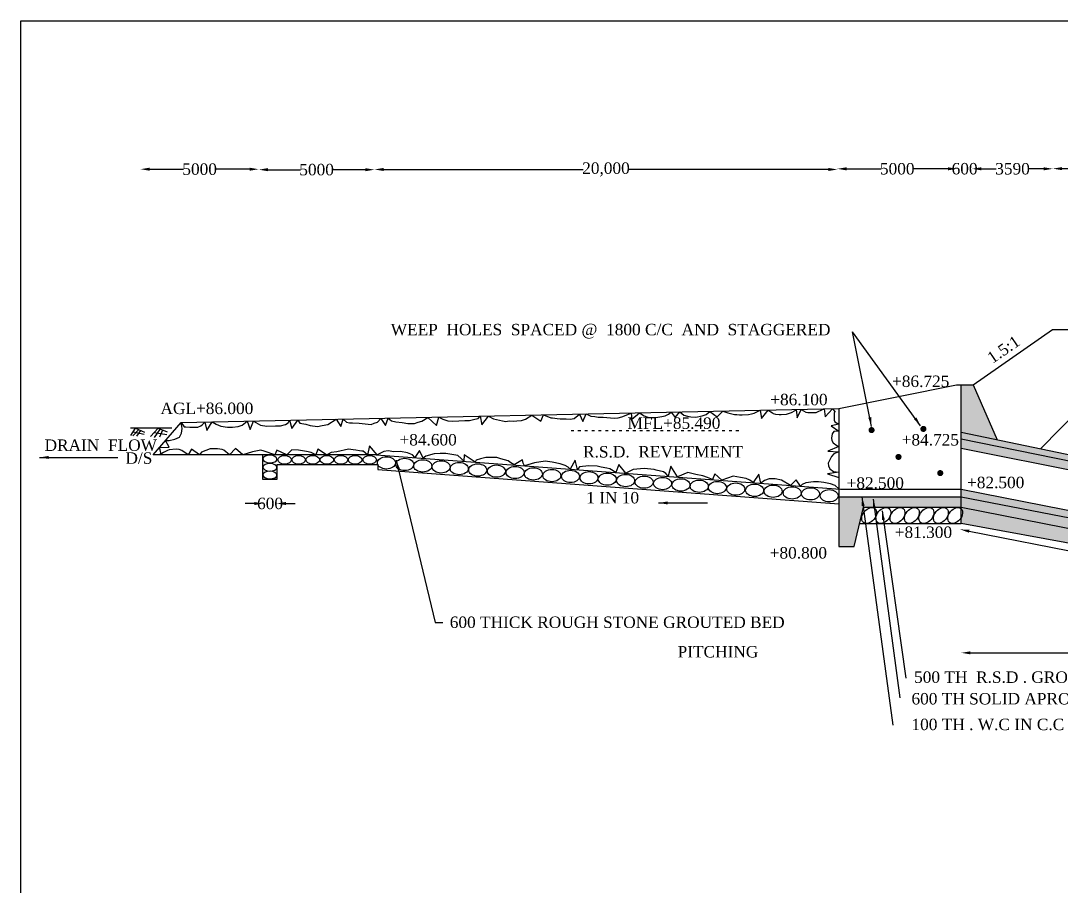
# Model space of a CAD drawing. Header units: millimetres. Extents: x 1411 to 180245, y 6908 to 115932.
# Drawn here: x 1411 to 46837, y 78129 to 115932 of the extents above; entities that cross this region are included whole.
import ezdxf

# ---------------------------------------------------------------- set-up
doc = ezdxf.new("R2010")
doc.units = ezdxf.units.MM
doc.header["$MEASUREMENT"] = 0
doc.header["$PDMODE"] = 66
doc.header["$PDSIZE"] = 170
doc.linetypes.add('ACAD_ISO03W100', pattern=[30, 12, -18])
for name, color, linetype in [('DIM', 5, 'Continuous'), ('DOT LINE', 3, 'ACAD_ISO03W100'), ('DWG. LINE', 1, 'Continuous'), ('HATCH', 2, 'Continuous'), ('TEXT', 7, 'Continuous')]:
    doc.layers.add(name, color=color, linetype=linetype)
doc.layers.add('TITLE', color=7, linetype='Continuous', lineweight=30)
doc.styles.get("Standard").update_dxf_attribs({"font": 'TIMES.TTF', "height": 500})
doc.dimstyles.get("Standard").update_dxf_attribs({"dimtxt": 500, "dimasz": 400, "dimexe": 0.18, "dimexo": 0.0625, "dimgap": 0.09, "dimtad": 0, "dimtih": 1, "dimtoh": 1, "dimdec": 1, "dimzin": 0, "dimdsep": 46, "dimtxsty": 'Standard', "dimcen": 0.09, "dimse1": 1, "dimse2": 1, "dimclrd": 5, "dimclre": 5, "dimclrt": 4, "dimadec": 0, "dimazin": 0, "dimtfac": 1, "dimtdec": 1, "dimtofl": 0, "dimtmove": 0, "dimatfit": 3, "dimfxl": 1, "dimtolj": 1, "dimtzin": 0, "dimarcsym": 0})

# ---------------------------------------------------------------- blocks, each defined once
blk = doc.blocks.new('*D2')
at = {"layer": 'Defpoints', "color": 0}
for p in [(42473, 88323), (63863, 88323), (63863, 88323)]:
    blk.add_point(p, dxfattribs=at)
at = {"layer": 'DWG. LINE', "color": 5, "lineweight": -2}
for p, q in [((42873, 88323), (52266, 88323)), ((63463, 88323), (54070, 88323))]:
    blk.add_line(p, q, dxfattribs=at)
at = {"layer": 'DWG. LINE', "color": 5}
for points in [[(42873, 88390), (42873, 88257), (42473, 88323)], [(63463, 88390), (63463, 88257), (63863, 88323)]]:
    blk.add_solid(points, dxfattribs=at)
at = {"layer": 'DWG. LINE', "color": 4, "insert": (53168, 88323), "char_height": 500, "attachment_point": 5}
blk.add_mtext('\\A1;21390', dxfattribs=at)
blk = doc.blocks.new('*D3')
at = {"layer": 'Defpoints', "color": 0}
for p in [(12004, 94850), (12583, 94850), (12583, 94846)]:
    blk.add_point(p, dxfattribs=at)
at = {"layer": 'DIM', "color": 5, "lineweight": -2}
for p, q in [((11604, 94846), (11204, 94846)), ((12983, 94846), (13383, 94846))]:
    blk.add_line(p, q, dxfattribs=at)
at = {"layer": 'DIM', "color": 5}
for points in [[(11604, 94913), (11604, 94779), (12004, 94846)], [(12983, 94913), (12983, 94779), (12583, 94846)]]:
    blk.add_solid(points, dxfattribs=at)
at = {"layer": 'DIM', "color": 4, "insert": (12294, 94846), "char_height": 500, "attachment_point": 5}
blk.add_mtext('\\A1;600', dxfattribs=at)
blk = doc.blocks.new('*D4')
at = {"layer": 'Defpoints', "color": 0}
for p in [(42430, 93714), (63846, 89526), (63846, 89526)]:
    blk.add_point(p, dxfattribs=at)
at = {"layer": 'DIM', "color": 5, "lineweight": -2}
for p, q in [((42823, 93638), (52236, 91797)), ((63453, 89603), (54040, 91444))]:
    blk.add_line(p, q, dxfattribs=at)
at = {"layer": 'DIM', "color": 5}
for points in [[(42835, 93703), (42810, 93572), (42430, 93714)], [(63466, 89669), (63441, 89538), (63846, 89526)]]:
    blk.add_solid(points, dxfattribs=at)
at = {"layer": 'DIM', "color": 4, "insert": (53138, 91620), "char_height": 500, "attachment_point": 5}
blk.add_mtext('\\A1;21900', dxfattribs=at)
blk = doc.blocks.new('*D13')
at = {"layer": 'Defpoints', "color": 0}
for p in [(6640, 109449), (11798, 109449), (11798, 109449)]:
    blk.add_point(p, dxfattribs=at)
at = {"layer": 'DIM', "color": 5, "lineweight": -2}
for p, q in [((7040, 109449), (8511, 109449)), ((11398, 109449), (9926, 109449))]:
    blk.add_line(p, q, dxfattribs=at)
at = {"layer": 'DIM', "color": 5}
for points in [[(7040, 109516), (7040, 109382), (6640, 109449)], [(11398, 109516), (11398, 109382), (11798, 109449)]]:
    blk.add_solid(points, dxfattribs=at)
at = {"layer": 'DIM', "color": 4, "insert": (9219, 109449), "char_height": 500, "attachment_point": 5}
blk.add_mtext('\\A1;5000', dxfattribs=at)
blk = doc.blocks.new('*D14')
at = {"layer": 'Defpoints', "color": 0}
for p in [(11798, 109449), (16856, 109449), (16856, 109428)]:
    blk.add_point(p, dxfattribs=at)
at = {"layer": 'DIM', "color": 5, "lineweight": -2}
for p, q in [((12198, 109428), (13619, 109428)), ((16456, 109428), (15034, 109428))]:
    blk.add_line(p, q, dxfattribs=at)
at = {"layer": 'DIM', "color": 5}
for points in [[(12198, 109495), (12198, 109361), (11798, 109428)], [(16456, 109495), (16456, 109361), (16856, 109428)]]:
    blk.add_solid(points, dxfattribs=at)
at = {"layer": 'DIM', "color": 4, "insert": (14326, 109428), "char_height": 500, "attachment_point": 5}
blk.add_mtext('\\A1;5000', dxfattribs=at)
blk = doc.blocks.new('*D15')
at = {"layer": 'Defpoints', "color": 0}
for p in [(16856, 109428), (37066, 109438), (37066, 109428)]:
    blk.add_point(p, dxfattribs=at)
at = {"layer": 'DIM', "color": 5, "lineweight": -2}
for p, q in [((17256, 109438), (25967, 109438)), ((36666, 109438), (27955, 109438))]:
    blk.add_line(p, q, dxfattribs=at)
at = {"layer": 'DIM', "color": 5}
for points in [[(17256, 109505), (17256, 109371), (16856, 109438)], [(36666, 109505), (36666, 109371), (37066, 109438)]]:
    blk.add_solid(points, dxfattribs=at)
at = {"layer": 'DIM', "color": 4, "insert": (26961, 109438), "char_height": 500, "attachment_point": 5}
blk.add_mtext('\\A1;20,000', dxfattribs=at)
blk = doc.blocks.new('*D16')
at = {"layer": 'Defpoints', "color": 0}
for p in [(37066, 109438), (42288, 109466), (42288, 109438)]:
    blk.add_point(p, dxfattribs=at)
at = {"layer": 'DIM', "color": 5, "lineweight": -2}
for p, q in [((37466, 109466), (38970, 109466)), ((41888, 109466), (40385, 109466))]:
    blk.add_line(p, q, dxfattribs=at)
at = {"layer": 'DIM', "color": 5}
for points in [[(37466, 109533), (37466, 109399), (37066, 109466)], [(41888, 109533), (41888, 109399), (42288, 109466)]]:
    blk.add_solid(points, dxfattribs=at)
at = {"layer": 'DIM', "color": 4, "insert": (39678, 109466), "char_height": 500, "attachment_point": 5}
blk.add_mtext('\\A1;5000', dxfattribs=at)
blk = doc.blocks.new('*D17')
at = {"layer": 'Defpoints', "color": 0}
for p in [(42288, 109466), (42952, 109468), (42952, 109466)]:
    blk.add_point(p, dxfattribs=at)
at = {"layer": 'DIM', "color": 5, "lineweight": -2}
for p, q in [((41888, 109468), (41488, 109468)), ((43352, 109468), (43752, 109468))]:
    blk.add_line(p, q, dxfattribs=at)
at = {"layer": 'DIM', "color": 5}
for points in [[(41888, 109535), (41888, 109402), (42288, 109468)], [(43352, 109535), (43352, 109402), (42952, 109468)]]:
    blk.add_solid(points, dxfattribs=at)
at = {"layer": 'DIM', "color": 4, "insert": (42620, 109468), "char_height": 500, "attachment_point": 5}
blk.add_mtext('\\A1;600', dxfattribs=at)
blk = doc.blocks.new('*D18')
at = {"layer": 'Defpoints', "color": 0}
for p in [(42952, 109468), (46472, 109468), (46472, 109466)]:
    blk.add_point(p, dxfattribs=at)
at = {"layer": 'DIM', "color": 5, "lineweight": -2}
for p, q in [((43352, 109466), (44001, 109466)), ((46072, 109466), (45422, 109466))]:
    blk.add_line(p, q, dxfattribs=at)
at = {"layer": 'DIM', "color": 5}
for points in [[(43352, 109533), (43352, 109400), (42952, 109466)], [(46072, 109533), (46072, 109400), (46472, 109466)]]:
    blk.add_solid(points, dxfattribs=at)
at = {"layer": 'DIM', "color": 4, "insert": (44712, 109466), "char_height": 500, "attachment_point": 5}
blk.add_mtext('\\A1;3590', dxfattribs=at)
blk = doc.blocks.new('*D19')
at = {"layer": 'Defpoints', "color": 0}
for p in [(46472, 109466), (51642, 109474), (51642, 109466)]:
    blk.add_point(p, dxfattribs=at)
at = {"layer": 'DIM', "color": 5, "lineweight": -2}
for p, q in [((46872, 109474), (48349, 109474)), ((51242, 109474), (49764, 109474))]:
    blk.add_line(p, q, dxfattribs=at)
at = {"layer": 'DIM', "color": 5}
for points in [[(46872, 109540), (46872, 109407), (46472, 109474)], [(51242, 109540), (51242, 109407), (51642, 109474)]]:
    blk.add_solid(points, dxfattribs=at)
at = {"layer": 'DIM', "color": 4, "insert": (49057, 109474), "char_height": 500, "attachment_point": 5}
blk.add_mtext('\\A1;5000', dxfattribs=at)

msp = doc.modelspace()

# ---------------------------------------------------------------- hatches: boundary and pattern name
at = {"layer": 'HATCH'}
h = msp.add_hatch(dxfattribs=at)
h.set_pattern_fill('AR-CONC', color=256, scale=80, style=0)
h.set_pattern_definition([(50, (0, 0), (573.8081, -50.2017), [60, -660]), (355, (0, 0), (-111.001, 601.7537), [48, -528]), (100.4514, (47.8, -4.2), (462.8075, 551.5516), [50.9922, -560.9137]), (46.1842, (0, 160), (853.793, -132.4152), [90, -990]), (96.6356, (71.15, 149), (747.73, 779.2943), [76.488, -841.3704]), (351.1842, (0, 160), (747.7296, 779.295), [72, -792]), (21, (80, 120), (477.5256, -322.0951), [60, -660]), (326, (80, 120), (194.6523, 580.12), [48, -528]), (71.4514, (119.8, 93.16), (672.178, 258.0244), [50.9922, -560.9137]), (37.5, (0, 0), (9.7279, 266.3151), [0, -521.6, 0, -536, 0, -530]), (7.5, (0, 0), (210.4556, 315.5294), [0, -305.6, 0, -509.6, 0, -202]), (327.5, (-178.4, 0), (427.05795, -18.0439), [0, -200, 0, -624, 0, -828]), (317.5, (-258.4, 0), (466.5489, 80.084), [0, -260, 0, -414.4, 0, -588])])
h.paths.add_polyline_path([(38201.5, 94685), (42472, 94685), (42472, 95139.5), (37130.72, 95139.5), (37130.72, 92968.5), (37792, 92968.5)])
h.paths.add_polyline_path([(42472, 95139.5), (42472, 94685), (63846, 90475.67), (63846, 90997.5)])
h.paths.add_polyline_path([(42472, 95478), (42472, 95139.5), (63846, 90997.5), (63846, 91267)])
edge = h.paths.add_edge_path()
edge.add_line((42472, 94685), (42472, 94611.55))
edge.add_ellipse((42208.56, 94321.37), major_axis=(252.11, 300.52), ratio=0.68421103, start_angle=284.872744, end_angle=356.72634, ccw=False)
edge.add_line((42472, 94231.79), (42472, 93968.53))
edge.add_line((42472, 93968.53), (63846, 90053.5))
edge.add_line((63846, 90053.5), (63846, 90475.67))
edge.add_line((63846, 90475.67), (42472, 94685))
h.paths.add_polyline_path([(42991.5, 100027.5), (42472, 100027.5), (42472, 97960), (44038.05, 97633.95)])
h.paths.add_polyline_path([(42472, 97960), (42472, 97673.5), (63846, 93312), (63846, 93510)])
h.paths.add_polyline_path([(42472, 97673.5), (42472, 97268), (63846, 92985), (63846, 93312)])

# ---------------------------------------------------------------- linework, layer by layer
at = {"layer": 'DOT LINE', "ltscale": 10}
msp.add_lwpolyline([(25437.5, 98029.5), (32888.5, 98029.5)], dxfattribs=at)
at = {"layer": 'DWG. LINE'}
for p, q in [((42472, 97268), (63846, 92985)), ((37205.5, 95478), (42472, 95478)), ((42472, 95478), (63846, 91267)), ((63846, 90053.5), (42472, 93968.53))]:
    msp.add_line(p, q, dxfattribs=at)
for points in [[(7190.55, 96976.5), (8410.5, 98381), (37124.5, 98992), (42270.5, 100027.5), (42991.5, 100027.5), (46455, 102454), (51575, 102454), (64764.5, 93842), (79031.5, 93842), (92142.5, 103067.5), (95237.5, 103067.5), (97517, 101621.5), (126741.5, 101621.5), (128714.12, 100173.5)], [(45939.85, 97238), (49459.5, 100821.5), (51557.5, 100821.5), (57656.37, 94798.66)], [(38030.57, 93968.53), (42472, 93968.53), (42472, 100027.5)], [(42991.5, 100027.5), (44040, 97629.5)], [(42472, 97673.5), (63846, 93312), (80133.5, 93312), (98142, 99596)], [(37130.72, 98992.13), (37130.72, 92968.5), (37792, 92968.5), (38201.5, 94685), (42472, 94685)], [(8004.5, 98143.5), (6195.5, 98143.5)], [(42472, 97960), (63846, 93510), (63846, 89354.5)], [(16920.5, 96976.5), (7190.55, 96976.5)], [(11961.5, 96976.5), (11961.5, 95908.5), (12609, 95908.5), (12609, 96543), (16994.5, 96543), (16994.5, 96331.5), (37130.72, 94838.46)], [(16920.5, 96976.5), (37205.5, 95478)], [(37130.72, 95139.5), (42472, 95139.5), (63846, 90997.5), (80128.5, 90997.5), (98142, 97043.5)], [(42472, 94685), (63920.5, 90461), (80234, 90461), (98152, 96694)]]:
    msp.add_lwpolyline(points, dxfattribs=at)
at = {"layer": 'HATCH'}
for points in [[(7488.06, 96976.5), (7522, 97059.66), (7517.06, 97121.73), (7495.17, 97193.66), (7463.1, 97290.28), (7888.41, 97307.13), (7727, 97594.11), (7888.57, 97594.11), (8136.81, 97659.63), (8344.63, 97749.01), (8431.22, 97916.22), (8462.97, 98118.04), (8410.5, 98381), (8546.67, 98195.88), (8615.95, 98190.12), (8792.02, 98178.59), (9138.9, 98176.28), (9268.79, 98245.48), (9335.18, 98282.96), (9441.82, 98402.95), (9537.23, 98029.25), (9768.2, 98409.89), (9938.58, 98306.5), (10149.78, 98225.87), (10441.3, 98185.5), (10657.78, 98173.97), (10894.47, 98214.33), (11070.54, 98272), (11299.34, 98442.47), (11423.52, 98079.3), (11567.66, 98448.18), (11775.66, 98330.13), (11882.45, 98263.82), (12150.89, 98226.34), (12527.17, 98232.14), (12749.42, 98232.14), (12971.67, 98295.56), (13081.35, 98373.41), (13136.16, 98481.56), (13242.99, 98125.46), (13505.95, 98489.43), (13596.16, 98352.91), (13861.71, 98312.55), (14040.67, 98249.12), (14366.83, 98205.88), (14568.88, 98252.01), (14817.11, 98298.13), (15184.16, 98525.14), (15377.27, 98212.88), (15481.76, 98531.47), (15634.66, 98405.39), (15761.66, 98376.56), (15891.55, 98365.03), (16187.41, 98353.29), (16709.85, 98295.62), (16845.51, 98353.29), (16978.29, 98402.3), (17128.14, 98566.5), (17339.09, 98246.61), (17453.97, 98573.43), (17593.09, 98454.19), (17780.7, 98413.83), (18067.69, 98378.89), (18313.04, 98344.29), (18598.79, 98335.64), (18757.54, 98401.95), (18927.84, 98436.55), (19176, 98610.08), (19562.85, 98260.68), (19658.32, 98620.34), (19840.5, 98526.42), (20056.98, 98460.11), (20267.69, 98442.81), (20537.43, 98457.66), (20804.5, 98469.07), (20996.52, 98472.21), (21233.6, 98529.28), (21377.85, 98560.66), (21474.82, 98658.99), (21546.53, 98284.87), (21826.38, 98666.47), (22055.38, 98544.63), (22181.06, 98514.67), (22443.85, 98460.47), (22583.81, 98433.36), (22728.82, 98450.42), (22907.34, 98436.15), (23071.59, 98457.55), (23275.82, 98473.24), (23445.77, 98523.17), (23730.53, 98706.99), (24111.97, 98439.44), (24239.02, 98717.81), (24556.88, 98593.63), (24628.29, 98586.5), (24826.81, 98555.12), (24962.49, 98540.85), (25022.47, 98540.85), (25227.26, 98540.85), (25402.92, 98535.09), (25575.74, 98555.06), (25810.07, 98751.24), (25947.07, 98433.81), (26098.37, 98757.38), (26297.55, 98663.6), (26477.5, 98645.05), (26618.89, 98623.65), (26717.44, 98617.95), (26841.69, 98615.09), (27152.29, 98586.5), (27347.95, 98579.37), (27489.34, 98585.08), (27653.59, 98632.15), (28055.07, 98799.01), (28084.13, 98532.22), (28419.59, 98806.77), (28630.22, 98673.53), (28750.19, 98633.59), (28867.3, 98607.91), (29138.66, 98600.78), (29406.47, 98646.55), (29552.14, 98682.22), (29692.11, 98754.97), (29812.13, 98836.4), (29982.03, 98609.46), (30181.87, 98844.27), (30363.8, 98712.05), (30520.91, 98664.98), (30672.29, 98639.3), (30886.52, 98622.18), (31154.19, 98672.13), (31334.14, 98729.19), (31495.46, 98872.22), (31820.11, 98636.45), (32062.94, 98884.3), (32276.22, 98804.89), (32393.34, 98783.49), (32573.29, 98739.26), (32671.84, 98727.85), (32797.52, 98719.29), (32904.63, 98713.59), (33177.06, 98733.56), (33309.88, 98766.37), (33424.13, 98797.75), (33552.67, 98851.96), (33699.74, 98919.13), (33751.19, 98553.81), (34042.51, 98926.42), (34235.76, 98800.9), (34264.33, 98782.35), (34367.16, 98745.26), (34519.98, 98732.42), (34611.38, 98731), (34845.61, 98742.41), (35054.49, 98815.28), (35218.74, 98903.72), (35258.76, 98952.3), (35301.84, 98590.81), (35486, 98957.13), (35680.73, 98840.78), (35770.71, 98827.94), (35883.54, 98822.24), (36000.65, 98817.96), (36136.33, 98817.96), (36232.02, 98859.33), (36490.98, 98978.52), (36529.7, 98629.47), (36849.4, 98986.15), (36959.58, 98864.86), (36923.88, 98797.81), (36926.73, 98658), (36925.49, 98493.31), (36956.91, 98416.28), (37130.72, 98313.56), (36788.47, 98235.75), (37130.72, 98007.5), (36914.15, 97987.53), (36838.45, 97893.37), (36805.7, 97698.32), (36825.7, 97592.75), (36887.11, 97501.45), (37038.5, 97377.34), (37130.72, 97337.4), (36651.53, 97132.22), (37130.72, 97106.54), (36912.89, 97022.38), (36804.34, 96893.98), (36734.36, 96751.33), (36658.59, 96607.7), (36670.02, 96492.15), (36741.43, 96365.18), (36895.67, 96249.63), (37130.72, 96221.1), (36632.93, 96136.11), (37130.72, 95980.32), (37130.72, 95483.52), (36962.88, 95634.58), (36771.5, 95698.78), (36474.43, 95767.25), (36244.49, 95794.35), (36018.84, 95787.22), (35681.44, 95747.05), (35528.62, 95678.58), (35459.23, 95607), (35259.2, 95882.64), (35015.06, 95639.81), (34631.81, 95860.98), (34351.59, 95927.35), (34085.82, 95921.58), (33883.6, 95849.44), (33721.71, 95735.36), (33632.27, 96123.56), (33390.03, 95759.86), (33237.71, 95861.31), (33083.39, 95936), (32840.73, 95979.29), (32508.52, 96042.77), (32019.29, 95861.12), (31718.43, 96141.03), (31604.82, 95891.73), (31398.31, 95985.84), (31186.88, 96048.7), (30883.55, 96109.29), (30536.89, 96195.86), (30081.17, 96004.29), (29789.32, 96470.72), (29670.42, 96034.63), (29575.54, 96153.31), (29465.77, 96228.34), (29153.78, 96309.13), (29058.44, 96326.44), (28633.79, 96369.73), (28148.46, 96332.21), (27833.35, 96170.34), (27520.72, 96554.72), (27393.62, 96202.83), (27127.84, 96358.51), (26997.84, 96393.13), (26749.4, 96439.3), (26573.18, 96476.81), (26216.23, 96488.56), (25808.9, 96453.94), (25721.98, 96326.31), (25612.46, 96745.37), (25397.85, 96350.26), (25312.02, 96436.62), (25176.25, 96508.76), (24965.36, 96583.79), (24604.26, 96650.15), (24303.82, 96693.44), (23836.8, 96624.41), (23405.29, 96497.45), (23345.69, 96609.98), (23322.58, 96760.03), (22945.71, 96531.4), (22808.37, 96621.52), (22689.93, 96716.74), (22366.38, 96794.65), (22190.16, 96861.02), (21941.72, 96861.02), (21719.28, 96855.25), (21486.48, 96794.84), (21295.81, 96737.13), (21244.3, 96657.09), (20775.83, 96970.86), (20755.31, 96693.21), (20637.16, 96815.04), (20486.94, 96936.24), (19969.84, 97037.23), (19717.14, 97037.23), (19460.03, 97019.89), (19096.04, 96910.24), (18976.39, 96824.63), (18818.71, 97167.05), (18612.89, 96851.48), (18509.6, 96979.5), (18301.61, 97054.52), (17983.84, 97115.12), (17697.84, 97106.46), (17444.77, 97144.04), (17262.77, 97112.3), (16973.38, 96972.59), (16640.65, 97371.29), (16543.65, 96976.5), (16356.54, 97126.17), (16301.13, 97131.82), (16205, 97149.89), (16036.5, 97172.49), (15920.02, 97193.95), (15720.98, 97215.41), (15207.86, 97106.06), (14969.24, 97068.78), (14831.27, 97005.52), (14764.55, 96976.5), (14384.61, 97224.33), (14294.2, 96976.5), (14088.06, 97079.84), (13889.16, 97123.18), (13529.32, 97175.56), (13240, 97184.59), (13030.67, 96976.5), (12585.84, 97180.74), (12495.43, 96976.5), (12041.57, 97131.98), (11893.29, 97177.13), (11529.84, 97097.66), (11102.07, 96976.5), (10789.24, 97253.07), (10516.2, 96976.5), (10269.9, 97182.77), (10204.8, 97206.25), (9998.66, 97240.57), (9848.58, 97236.96), (9676.8, 97229.73), (9298.13, 97092.81), (9219.54, 96976.5), (8869.62, 97212.94), (8723.84, 96976.5), (8444.51, 97166.92), (8318.6, 97210.36), (8190.39, 97212.65), (7892.77, 97194.36), (7821.8, 97155.48), (7643.23, 97080.02), (7488.06, 96976.5)], [(6213.5, 97819), (6412, 98143.5), (6814, 97961.5)], [(7075.5, 97777), (7415, 98143.5), (7800, 97973)], [(6305.5, 97808), (6561.59, 98075.77)], [(6312.75, 97981.25), (6796.5, 97882)], [(6483, 97784.5), (6645.23, 98037.91)], [(7234.31, 97948.44), (7780, 97855.5)], [(7246, 97731), (7510.93, 98101.01)], [(7482, 97755.5), (7607.5, 98058.25)]]:
    msp.add_lwpolyline(points, dxfattribs=at)
at = {"layer": 'HATCH', "const_width": 132.5}
for points in [[(38490.47, 98052.38, 1), (38623.97, 98052.38, 1)], [(40754.23, 98104.69, 1), (40887.73, 98104.69, 1)], [(39666.65, 96881.57, 1), (39800.15, 96881.57, 1)], [(41489.3, 96174.46, 1), (41622.8, 96174.46, 1)]]:
    msp.add_lwpolyline(points, format="xyb", close=True, dxfattribs=at)
at = {"layer": 'HATCH', "extrusion": (0, 0, -1)}
for centre in [(12289.43, 96788.39), (12289.43, 96426.96), (12289.43, 96090.31)]:
    msp.add_ellipse(centre, major_axis=(306.14, -7.57), ratio=0.54450964, dxfattribs=at)
at = {"layer": 'HATCH'}
for centre, major_axis, ratio in [((12928.18, 96759.27), (296.15, 0), 0.63477706), ((13540.99, 96759.27), (296.15, 0), 0.63477706), ((14158.95, 96759.27), (296.15, 0), 0.63477706), ((14774.45, 96759.27), (296.15, 0), 0.63477706), ((15389.98, 96759.27), (296.15, 0), 0.63477706), ((16007.99, 96759.27), (296.15, 0), 0.63477706), ((16642.2, 96759.27), (296.15, 0), 0.63477706), ((17373.77, 96619.79), (392.26, 0), 0.68421103), ((18172.69, 96555.58), (392.26, 0), 0.68421103), ((18961.17, 96485.84), (392.26, 0), 0.68421103), ((19762.79, 96444.45), (392.26, 0), 0.68421103), ((20554.05, 96369.46), (392.26, 0), 0.68421103), ((21360.81, 96309.97), (392.26, 0), 0.68421103), ((22174.98, 96260.96), (392.26, 0), 0.68421103), ((22992.13, 96201.27), (392.26, 0), 0.68421103), ((23791.13, 96139.18), (392.26, 0), 0.68421103), ((24598.03, 96064), (392.26, 0), 0.68421103), ((25412.33, 96030.35), (392.26, 0), 0.68421103), ((26219.25, 95970.77), (392.26, 0), 0.68421103), ((27018.05, 95908.78), (392.26, 0), 0.68421103), ((27819.7, 95846.61), (392.26, 0), 0.68421103), ((28626.69, 95779.35), (392.26, 0), 0.68421103), ((29430.74, 95717.39), (392.26, 0), 0.68421103), ((30235.15, 95655.25), (392.26, 0), 0.68421103), ((31034.01, 95598.34), (392.26, 0), 0.68421103), ((31825.18, 95544.06), (392.26, 0), 0.68421103), ((32629.15, 95476.93), (392.26, 0), 0.68421103), ((33451.32, 95422.22), (392.26, 0), 0.68421103), ((34257.57, 95380.92), (392.26, 0), 0.68421103), ((35089.66, 95306.59), (392.26, 0), 0.68421103), ((35892.15, 95269.31), (392.26, 0), 0.68421103), ((36706.66, 95182.58), (392.26, 0), 0.68421103), ((38450.46, 94321.37), (252.11, 300.52), 0.68421103), ((39072.68, 94321.37), (252.11, 300.52), 0.68421103), ((39688.17, 94321.37), (252.11, 300.52), 0.68421103), ((40316.6, 94321.37), (252.11, 300.52), 0.68421103), ((40951.67, 94321.37), (252.11, 300.52), 0.68421103), ((41583.71, 94321.37), (252.11, 300.52), 0.68421103), ((42208.56, 94321.37), (252.11, 300.52), 0.68421103)]:
    msp.add_ellipse(centre, major_axis=major_axis, ratio=ratio, dxfattribs=at)
at = {"layer": 'TITLE', "lineweight": 30}
for p, q in [((1411.01, 115932), (179762, 115932)), ((1411.01, 6908.5), (1411.01, 115932))]:
    msp.add_line(p, q, dxfattribs=at)

# ---------------------------------------------------------------- texts
at = {"layer": 'TEXT'}
for s, p in [('WEEP  HOLES  SPACED @  1800 C/C  AND  STAGGERED', (17563.5, 102193.5)), ('+86.725', (39451.5, 99935)), ('+86.100', (34134, 99136.5)), ('AGL+86.000', (7509, 98753.5)), ('MFL+85.490', (27902, 98106.5)), ('+84.600', (17944, 97381.5)), ('+84.725', (39872.5, 97380)), ('DRAIN  FLOW', (2447.75, 97144.5)), ('R.S.D.  REVETMENT', (25960.5, 96856.5)), ('D/S', (5980, 96581)), ('+82.500', (37468, 95491)), ('+82.500', (42725.5, 95514.5)), ('1 IN 10', (26099.5, 94850)), ('+81.300', (39570.5, 93341.5)), ('+80.800', (34109.5, 92440.5)), ('600 THICK ROUGH STONE GROUTED BED', (20141, 89409.5)), ('PITCHING', (30088.5, 88121)), ('500 TH  R.S.D . GROUTED  BED PITCHING', (40414.5, 87012)), ('600 TH SOLID APRON IN C.C (1:4:8)', (40300, 86068.5)), ('100 TH . W.C IN C.C (1:2:4)', (40300, 84946.5))]:
    msp.add_text(s, height=500, dxfattribs=at).set_placement(p)
msp.add_text('1.5:1', height=500, rotation=34.412679, dxfattribs=at).set_placement((43829.28, 100936.78))

# ---------------------------------------------------------------- dimensions: what is measured, and where the dimension line sits
at = {"layer": 'DIM'}
for p1, p2, distance, text, picture, middle in [((6640, 109449), (11797.5, 109449), 0, '5000', '*D13', (9218.75, 109449)), ((11797.5, 109449), (16855.5, 109449), -21, '5000', '*D14', (14326.5, 109428)), ((16855.5, 109428), (37066.5, 109428), 10, '20,000', '*D15', (26961, 109438)), ((37066.5, 109438), (42288.5, 109438), 28, '5000', '*D16', (39677.5, 109466)), ((42952, 109468.5), (46471.5, 109468.5), -2, '3590', '*D18', (44711.75, 109466.5)), ((46471.5, 109466.5), (51642, 109466.5), 7, '5000', '*D19', (49056.75, 109473.5)), ((42430, 93714.5), (63846, 89526.5), 0, '21900', '*D4', (53138, 91620.5))]:
    dim = msp.add_aligned_dim(p1=p1, p2=p2, distance=distance, text=text, dimstyle='Standard', dxfattribs=at)
    dim.commit()
    dim.dimension.update_dxf_attribs({"geometry": picture, "text_midpoint": middle})
for base, p1, p2, picture, middle in [((42952, 109468.5), (42288.5, 109466), (42952, 109466), '*D17', (42620.25, 109468.5)), ((12583, 94846), (12004, 94850), (12583, 94850), '*D3', (12293.5, 94846))]:
    dim = msp.add_linear_dim(base=base, p1=p1, p2=p2, angle=0, text='600', dimstyle='Standard', dxfattribs=at)
    dim.commit()
    dim.dimension.update_dxf_attribs({"geometry": picture, "text_midpoint": middle, "dimtype": 161})
at = {"layer": 'DWG. LINE'}
dim = msp.add_aligned_dim(p1=(42472.97, 88323.3), p2=(63862.97, 88323.3), distance=0, text='21390', dimstyle='Standard', dxfattribs=at)
dim.commit()
dim.dimension.update_dxf_attribs({"geometry": '*D2', "text_midpoint": (53167.97, 88323.3)})

# ---------------------------------------------------------------- leaders
at = {"layer": 'DIM'}
for points in [[(38557.5, 98216.5), (37719.5, 102346)], [(40696, 98241.5), (37719.5, 102346)], [(2232, 96858), (5653, 96858)], [(17806.5, 96736), (19509, 89653.5), (19831, 89653.5)], [(38138.5, 95139.5), (39482, 85162.5)], [(38624.5, 95037), (39794.5, 86362.5)], [(29258, 94870), (31399, 94870)], [(39016.5, 94531.5), (40047, 87213)]]:
    msp.add_leader(points, dimstyle='Standard', override={"dimgap": 0.09, "dimtad": 0}, dxfattribs=at)

doc.saveas('drawing.dxf')
